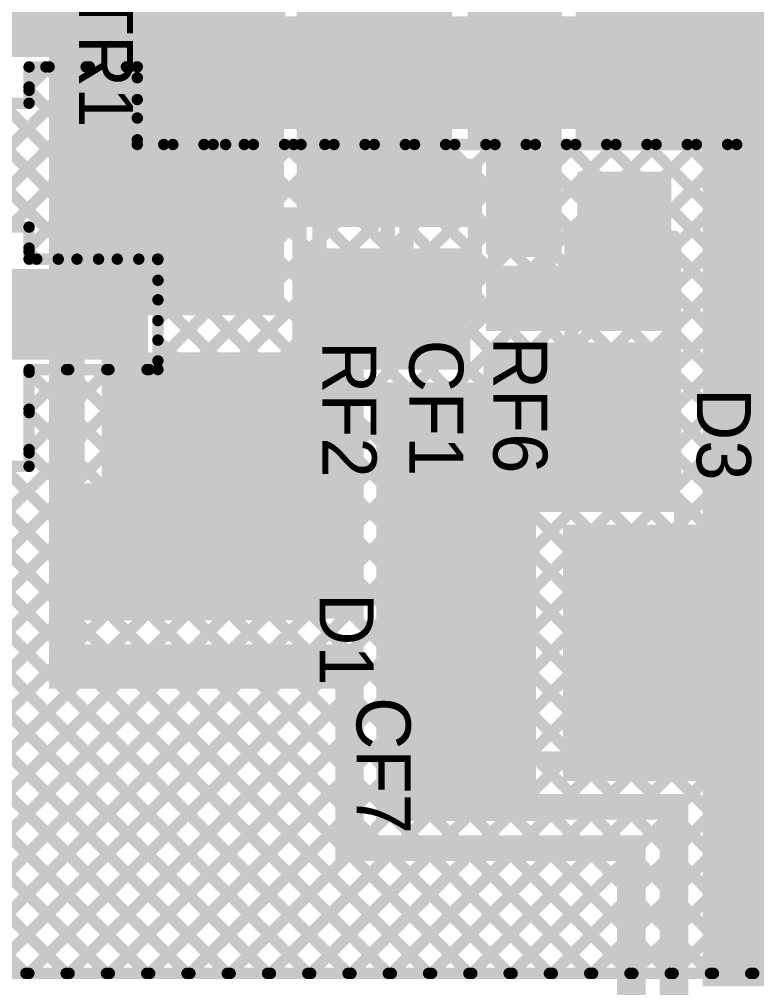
# Model space of a CAD drawing. Header units: millimetres. Extents: x 9.08 to 12.48, y 2.73 to 6.
# Drawn here: x 9.724 to 10.242, y 3.47 to 4.15 of the extents above; entities that cross this region are included whole.
import ezdxf

# ---------------------------------------------------------------- set-up
doc = ezdxf.new("R2010")
doc.units = ezdxf.units.MM
doc.header["$MEASUREMENT"] = 0
for name, color, linetype in [('BottomLayer', 5, 'Continuous'), ('BottomOverlay', 54, 'Continuous'), ('BottomPaste', 16, 'Continuous'), ('BottomSolder', 6, 'Continuous'), ('TopLayer', 1, 'Continuous'), ('TopOverlay', 2, 'Continuous'), ('TopPaste', 8, 'Continuous'), ('TopSolder', 216, 'Continuous')]:
    doc.layers.add(name, color=color, linetype=linetype)

# ---------------------------------------------------------------- blocks, each defined once
blk = doc.blocks.new('750311558_1')
at = {"layer": 'TopLayer'}
for points in [[(-0.19764, 0.12402), (-0.12244, 0.12402), (-0.19764, 0.17008), (-0.12244, 0.17008)], [(0.12244, 0.12402), (0.19764, 0.12402), (0.12244, 0.17008), (0.19764, 0.17008)], [(-0.19764, 0.02598), (-0.12244, 0.02598), (-0.19764, 0.07205), (-0.12244, 0.07205)], [(0.12244, 0.02598), (0.19764, 0.02598), (0.12244, 0.07205), (0.19764, 0.07205)], [(-0.19764, -0.07205), (-0.12244, -0.07205), (-0.19764, -0.02598), (-0.12244, -0.02598)], [(0.12244, -0.07205), (0.19764, -0.07205), (0.12244, -0.02598), (0.19764, -0.02598)], [(-0.19764, -0.17008), (-0.12244, -0.17008), (-0.19764, -0.12402), (-0.12244, -0.12402)], [(0.12244, -0.17008), (0.19764, -0.17008), (0.12244, -0.12402), (0.19764, -0.12402)]]:
    blk.add_solid(points, dxfattribs=at)
at = {"layer": 'TopOverlay'}
for points, const_width in [([(0.172, 0.193, 1), (0.158, 0.193, 1)], 0.01969), ([(-0.1295, 0.196, 1), (-0.1245, 0.196, 1)], 0.005), ([(0.1255, 0.196, 1), (0.1305, 0.196, 1)], 0.005), ([(0.15308, 0.193, 1), (0.16292, 0.193, 1)], 0.00984), ([(0.16708, 0.193, 1), (0.17692, 0.193, 1)], 0.00984), ([(-0.1295, -0.196, 1), (-0.1245, -0.196, 1)], 0.005), ([(0.1255, -0.196, 1), (0.1305, -0.196, 1)], 0.005)]:
    blk.add_lwpolyline(points, format="xyb", close=True, dxfattribs=dict(at, const_width=const_width))
at = {"layer": 'TopOverlay', "const_width": 0.01}
for points in [[(0.128, 0.196), (-0.127, 0.196)], [(0.128, -0.196), (-0.127, -0.196)]]:
    blk.add_lwpolyline(points, dxfattribs=at)
at = {"layer": 'TopPaste'}
for points in [[(-0.19764, 0.12402), (-0.12244, 0.12402), (-0.19764, 0.17008), (-0.12244, 0.17008)], [(0.12244, 0.12402), (0.19764, 0.12402), (0.12244, 0.17008), (0.19764, 0.17008)], [(-0.19764, 0.02598), (-0.12244, 0.02598), (-0.19764, 0.07205), (-0.12244, 0.07205)], [(0.12244, 0.02598), (0.19764, 0.02598), (0.12244, 0.07205), (0.19764, 0.07205)], [(-0.19764, -0.07205), (-0.12244, -0.07205), (-0.19764, -0.02598), (-0.12244, -0.02598)], [(0.12244, -0.07205), (0.19764, -0.07205), (0.12244, -0.02598), (0.19764, -0.02598)], [(-0.19764, -0.17008), (-0.12244, -0.17008), (-0.19764, -0.12402), (-0.12244, -0.12402)], [(0.12244, -0.17008), (0.19764, -0.17008), (0.12244, -0.12402), (0.19764, -0.12402)]]:
    blk.add_solid(points, dxfattribs=at)
at = {"layer": 'TopSolder'}
for points in [[(-0.20164, 0.12002), (-0.11844, 0.12002), (-0.20164, 0.17408), (-0.11844, 0.17408)], [(0.11844, 0.12002), (0.20164, 0.12002), (0.11844, 0.17408), (0.20164, 0.17408)], [(-0.20164, 0.02198), (-0.11844, 0.02198), (-0.20164, 0.07605), (-0.11844, 0.07605)], [(0.11844, 0.02198), (0.20164, 0.02198), (0.11844, 0.07605), (0.20164, 0.07605)], [(-0.20164, -0.07605), (-0.11844, -0.07605), (-0.20164, -0.02198), (-0.11844, -0.02198)], [(0.11844, -0.07605), (0.20164, -0.07605), (0.11844, -0.02198), (0.20164, -0.02198)], [(-0.20164, -0.17408), (-0.11844, -0.17408), (-0.20164, -0.12002), (-0.11844, -0.12002)], [(0.11844, -0.17408), (0.20164, -0.17408), (0.11844, -0.12002), (0.20164, -0.12002)]]:
    blk.add_solid(points, dxfattribs=at)
blk = doc.blocks.new('R__0402_7')
at = {"layer": 'TopLayer'}
for points in [[(-0.0095, -0.0125), (-0.0095, 0.0125), (-0.0275, -0.0125), (-0.0275, 0.0125)], [(0.0275, -0.0125), (0.0275, 0.0125), (0.0095, -0.0125), (0.0095, 0.0125)]]:
    blk.add_solid(points, dxfattribs=at)
at = {"layer": 'TopOverlay', "const_width": 0.01}
for points in [[(0.034, 0.019), (-0.034, 0.019)], [(-0.034, -0.019), (-0.034, 0.019)], [(0.034, -0.019), (0.034, 0.019)], [(0.034, -0.019), (-0.034, -0.019)]]:
    blk.add_lwpolyline(points, dxfattribs=at)
at = {"layer": 'TopOverlay', "const_width": 0.005}
for points in [[(-0.0365, 0.019, 1), (-0.0315, 0.019, 1)], [(-0.0365, 0.019, 1), (-0.0315, 0.019, 1)], [(0.0315, 0.019, 1), (0.0365, 0.019, 1)], [(0.0315, 0.019, 1), (0.0365, 0.019, 1)], [(-0.0365, -0.019, 1), (-0.0315, -0.019, 1)], [(-0.0365, -0.019, 1), (-0.0315, -0.019, 1)], [(0.0315, -0.019, 1), (0.0365, -0.019, 1)], [(0.0315, -0.019, 1), (0.0365, -0.019, 1)]]:
    blk.add_lwpolyline(points, format="xyb", close=True, dxfattribs=at)
at = {"layer": 'TopPaste'}
for points in [[(-0.0095, -0.0125), (-0.0095, 0.0125), (-0.0275, -0.0125), (-0.0275, 0.0125)], [(0.0275, -0.0125), (0.0275, 0.0125), (0.0095, -0.0125), (0.0095, 0.0125)]]:
    blk.add_solid(points, dxfattribs=at)
at = {"layer": 'TopSolder'}
for points in [[(-0.0055, -0.0165), (-0.0055, 0.0165), (-0.0315, -0.0165), (-0.0315, 0.0165)], [(0.0315, -0.0165), (0.0315, 0.0165), (0.0055, -0.0165), (0.0055, 0.0165)]]:
    blk.add_solid(points, dxfattribs=at)
blk = doc.blocks.new('R__0603_8')
at = {"layer": 'TopLayer'}
for points in [[(-0.015, -0.0175), (-0.015, 0.0175), (-0.045, -0.0175), (-0.045, 0.0175)], [(0.045, -0.0175), (0.045, 0.0175), (0.015, -0.0175), (0.015, 0.0175)]]:
    blk.add_solid(points, dxfattribs=at)
at = {"layer": 'TopOverlay', "const_width": 0.01}
for points in [[(-0.052, 0.024), (0.052, 0.024)], [(-0.052, 0.024), (-0.052, -0.024)], [(0.052, 0.024), (0.052, -0.024)], [(-0.052, -0.024), (0.052, -0.024)]]:
    blk.add_lwpolyline(points, dxfattribs=at)
at = {"layer": 'TopOverlay', "const_width": 0.005}
for points in [[(-0.0545, 0.024, 1), (-0.0495, 0.024, 1)], [(-0.0545, 0.024, 1), (-0.0495, 0.024, 1)], [(0.0495, 0.024, 1), (0.0545, 0.024, 1)], [(0.0495, 0.024, 1), (0.0545, 0.024, 1)], [(-0.0545, -0.024, 1), (-0.0495, -0.024, 1)], [(-0.0545, -0.024, 1), (-0.0495, -0.024, 1)], [(0.0495, -0.024, 1), (0.0545, -0.024, 1)], [(0.0495, -0.024, 1), (0.0545, -0.024, 1)]]:
    blk.add_lwpolyline(points, format="xyb", close=True, dxfattribs=at)
at = {"layer": 'TopPaste'}
for points in [[(-0.015, -0.0175), (-0.015, 0.0175), (-0.045, -0.0175), (-0.045, 0.0175)], [(0.045, -0.0175), (0.045, 0.0175), (0.015, -0.0175), (0.015, 0.0175)]]:
    blk.add_solid(points, dxfattribs=at)
at = {"layer": 'TopSolder'}
for points in [[(-0.011, -0.0215), (-0.011, 0.0215), (-0.049, -0.0215), (-0.049, 0.0215)], [(0.049, -0.0215), (0.049, 0.0215), (0.011, -0.0215), (0.011, 0.0215)]]:
    blk.add_solid(points, dxfattribs=at)
blk = doc.blocks.new('SOD_123_15')
at = {"layer": 'TopLayer'}
for points in [[(-0.08248, -0.02402), (-0.04665, -0.02402), (-0.08248, 0.02402), (-0.04665, 0.02402)], [(0.04665, -0.02402), (0.08248, -0.02402), (0.04665, 0.02402), (0.08248, 0.02402)]]:
    blk.add_solid(points, dxfattribs=at)
at = {"layer": 'TopOverlay', "const_width": 0.01}
for points in [[(0.07, 0.036), (-0.049, 0.036)], [(0.07, -0.036), (-0.049, -0.036)]]:
    blk.add_lwpolyline(points, dxfattribs=at)
at = {"layer": 'TopOverlay', "const_width": 0.005}
for points in [[(-0.0515, 0.036, 1), (-0.0465, 0.036, 1)], [(0.0675, 0.036, 1), (0.0725, 0.036, 1)], [(-0.0515, -0.036, 1), (-0.0465, -0.036, 1)], [(0.0675, -0.036, 1), (0.0725, -0.036, 1)]]:
    blk.add_lwpolyline(points, format="xyb", close=True, dxfattribs=at)
at = {"layer": 'TopOverlay'}
for points in [[(0.07, 0.028), (0.124, 0.028), (0.07, 0.041), (0.124, 0.041)], [(0.086, -0.04), (0.124, -0.04), (0.086, 0.041), (0.124, 0.041)], [(0.07, -0.041), (0.124, -0.041), (0.07, -0.028), (0.124, -0.028)]]:
    blk.add_solid(points, dxfattribs=at)
at = {"layer": 'TopPaste'}
for points in [[(-0.08248, -0.02402), (-0.04665, -0.02402), (-0.08248, 0.02402), (-0.04665, 0.02402)], [(0.04665, -0.02402), (0.08248, -0.02402), (0.04665, 0.02402), (0.08248, 0.02402)]]:
    blk.add_solid(points, dxfattribs=at)
at = {"layer": 'TopSolder'}
for points in [[(-0.08648, -0.02802), (-0.04265, -0.02802), (-0.08648, 0.02802), (-0.04265, 0.02802)], [(0.04265, -0.02802), (0.08648, -0.02802), (0.04265, 0.02802), (0.08648, 0.02802)]]:
    blk.add_solid(points, dxfattribs=at)
blk = doc.blocks.new('SMB_17')
at = {"layer": 'TopLayer'}
for points in [[(-0.12951, -0.054), (-0.04451, -0.054), (-0.12951, 0.054), (-0.04451, 0.054)], [(0.04451, -0.054), (0.12951, -0.054), (0.04451, 0.054), (0.12951, 0.054)]]:
    blk.add_solid(points, dxfattribs=at)
at = {"layer": 'TopOverlay', "const_width": 0.01}
for points in [[(-0.095, 0.063), (-0.095, 0.081)], [(0.099, 0.081), (-0.095, 0.081)], [(0.099, 0.063), (0.099, 0.081)], [(-0.095, -0.081), (-0.095, -0.063)], [(0.099, -0.081), (0.099, -0.063)], [(0.099, -0.081), (-0.095, -0.081)]]:
    blk.add_lwpolyline(points, dxfattribs=at)
at = {"layer": 'TopOverlay', "const_width": 0.005}
for points in [[(-0.0975, 0.081, 1), (-0.0925, 0.081, 1)], [(-0.0975, 0.081, 1), (-0.0925, 0.081, 1)], [(0.0965, 0.081, 1), (0.1015, 0.081, 1)], [(0.0965, 0.081, 1), (0.1015, 0.081, 1)], [(-0.0975, 0.063, 1), (-0.0925, 0.063, 1)], [(0.0965, 0.063, 1), (0.1015, 0.063, 1)], [(-0.0975, -0.063, 1), (-0.0925, -0.063, 1)], [(0.0965, -0.063, 1), (0.1015, -0.063, 1)], [(-0.0975, -0.081, 1), (-0.0925, -0.081, 1)], [(-0.0975, -0.081, 1), (-0.0925, -0.081, 1)], [(0.0965, -0.081, 1), (0.1015, -0.081, 1)], [(0.0965, -0.081, 1), (0.1015, -0.081, 1)]]:
    blk.add_lwpolyline(points, format="xyb", close=True, dxfattribs=at)
at = {"layer": 'TopOverlay'}
for points in [[(0.099, 0.058), (0.19, 0.058), (0.099, 0.086), (0.19, 0.086)], [(0.133, -0.086), (0.19, -0.086), (0.133, 0.086), (0.19, 0.086)], [(0.099, -0.086), (0.19, -0.086), (0.099, -0.058), (0.19, -0.058)]]:
    blk.add_solid(points, dxfattribs=at)
at = {"layer": 'TopPaste'}
for points in [[(-0.12951, -0.054), (-0.04451, -0.054), (-0.12951, 0.054), (-0.04451, 0.054)], [(0.04451, -0.054), (0.12951, -0.054), (0.04451, 0.054), (0.12951, 0.054)]]:
    blk.add_solid(points, dxfattribs=at)
at = {"layer": 'TopSolder'}
for points in [[(-0.13351, -0.058), (-0.04051, -0.058), (-0.13351, 0.058), (-0.04051, 0.058)], [(0.04051, -0.058), (0.13351, -0.058), (0.04051, 0.058), (0.13351, 0.058)]]:
    blk.add_solid(points, dxfattribs=at)
blk = doc.blocks.new('CAP_2220_B_21')
at = {"layer": 'BottomLayer'}
for points in [[(-0.13402, -0.1065), (-0.0785, -0.1065), (-0.13402, 0.1065), (-0.0785, 0.1065)], [(0.0785, -0.1065), (0.13402, -0.1065), (0.0785, 0.1065), (0.13402, 0.1065)]]:
    blk.add_solid(points, dxfattribs=at)
at = {"layer": 'BottomOverlay', "const_width": 0.01}
for points in [[(-0.06575, 0.1033), (0.06575, 0.1033)], [(-0.06575, -0.1033), (0.06575, -0.1033)]]:
    blk.add_lwpolyline(points, dxfattribs=at)
at = {"layer": 'BottomOverlay', "const_width": 0.005}
for points in [[(-0.06825, 0.1033, 1), (-0.06325, 0.1033, 1)], [(0.06325, 0.1033, 1), (0.06825, 0.1033, 1)], [(-0.06825, -0.1033, 1), (-0.06325, -0.1033, 1)], [(0.06325, -0.1033, 1), (0.06825, -0.1033, 1)]]:
    blk.add_lwpolyline(points, format="xyb", close=True, dxfattribs=at)
at = {"layer": 'BottomPaste'}
for points in [[(-0.13402, -0.1065), (-0.0785, -0.1065), (-0.13402, 0.1065), (-0.0785, 0.1065)], [(0.0785, -0.1065), (0.13402, -0.1065), (0.0785, 0.1065), (0.13402, 0.1065)]]:
    blk.add_solid(points, dxfattribs=at)
at = {"layer": 'BottomSolder'}
for points in [[(-0.13802, -0.1105), (-0.0745, -0.1105), (-0.13802, 0.1105), (-0.0745, 0.1105)], [(0.0745, -0.1105), (0.13802, -0.1105), (0.0745, 0.1105), (0.13802, 0.1105)]]:
    blk.add_solid(points, dxfattribs=at)
blk = doc.blocks.new('EEE_1EA100WR_22')
at = {"layer": 'TopLayer'}
for points in [[(-0.11811, -0.0315), (-0.01969, -0.0315), (-0.11811, 0.0315), (-0.01969, 0.0315)], [(0.01969, -0.0315), (0.11811, -0.0315), (0.01969, 0.0315), (0.11811, 0.0315)]]:
    blk.add_solid(points, dxfattribs=at)
at = {"layer": 'TopOverlay', "const_width": 0.01}
for points in [[(-0.087, 0.058), (-0.056, 0.089)], [(-0.056, 0.089), (-0.052, 0.089)], [(-0.052, 0.089), (0.088, 0.089)], [(0.088, 0.041), (0.088, 0.089)], [(-0.114, 0.043), (-0.114, 0.065)], [(-0.087, 0.041), (-0.087, 0.058)], [(-0.124, 0.054), (-0.102, 0.054)], [(-0.087, -0.058), (-0.087, -0.041)], [(0.088, -0.089), (0.088, -0.041)], [(-0.087, -0.058), (-0.056, -0.089)], [(-0.056, -0.089), (-0.052, -0.089)], [(-0.052, -0.089), (0.088, -0.089)]]:
    blk.add_lwpolyline(points, dxfattribs=at)
at = {"layer": 'TopOverlay', "const_width": 0.005}
for points in [[(-0.0585, 0.089, 1), (-0.0535, 0.089, 1)], [(-0.0585, 0.089, 1), (-0.0535, 0.089, 1)], [(-0.0545, 0.089, 1), (-0.0495, 0.089, 1)], [(-0.0545, 0.089, 1), (-0.0495, 0.089, 1)], [(0.0855, 0.089, 1), (0.0905, 0.089, 1)], [(0.0855, 0.089, 1), (0.0905, 0.089, 1)], [(-0.1165, 0.065, 1), (-0.1115, 0.065, 1)], [(-0.0895, 0.058, 1), (-0.0845, 0.058, 1)], [(-0.0895, 0.058, 1), (-0.0845, 0.058, 1)], [(-0.1265, 0.054, 1), (-0.1215, 0.054, 1)], [(-0.1045, 0.054, 1), (-0.0995, 0.054, 1)], [(-0.1165, 0.043, 1), (-0.1115, 0.043, 1)], [(-0.0895, 0.041, 1), (-0.0845, 0.041, 1)], [(0.0855, 0.041, 1), (0.0905, 0.041, 1)], [(-0.0895, -0.041, 1), (-0.0845, -0.041, 1)], [(0.0855, -0.041, 1), (0.0905, -0.041, 1)], [(-0.0895, -0.058, 1), (-0.0845, -0.058, 1)], [(-0.0895, -0.058, 1), (-0.0845, -0.058, 1)], [(-0.0585, -0.089, 1), (-0.0535, -0.089, 1)], [(-0.0585, -0.089, 1), (-0.0535, -0.089, 1)], [(-0.0545, -0.089, 1), (-0.0495, -0.089, 1)], [(-0.0545, -0.089, 1), (-0.0495, -0.089, 1)], [(0.0855, -0.089, 1), (0.0905, -0.089, 1)], [(0.0855, -0.089, 1), (0.0905, -0.089, 1)]]:
    blk.add_lwpolyline(points, format="xyb", close=True, dxfattribs=at)
at = {"layer": 'TopPaste'}
for points in [[(-0.11811, -0.0315), (-0.01969, -0.0315), (-0.11811, 0.0315), (-0.01969, 0.0315)], [(0.01969, -0.0315), (0.11811, -0.0315), (0.01969, 0.0315), (0.11811, 0.0315)]]:
    blk.add_solid(points, dxfattribs=at)
at = {"layer": 'TopSolder'}
for points in [[(-0.12211, -0.0355), (-0.01569, -0.0355), (-0.12211, 0.0355), (-0.01569, 0.0355)], [(0.01569, -0.0355), (0.12211, -0.0355), (0.01569, 0.0355), (0.12211, 0.0355)]]:
    blk.add_solid(points, dxfattribs=at)
blk = doc.blocks.new('C__0603_25')
at = {"layer": 'TopLayer'}
for points in [[(-0.015, -0.0175), (-0.015, 0.0175), (-0.045, -0.0175), (-0.045, 0.0175)], [(0.045, -0.0175), (0.045, 0.0175), (0.015, -0.0175), (0.015, 0.0175)]]:
    blk.add_solid(points, dxfattribs=at)
at = {"layer": 'TopOverlay', "const_width": 0.01}
for points in [[(0.052, 0.024), (-0.052, 0.024)], [(-0.052, -0.024), (-0.052, 0.024)], [(0.052, -0.024), (0.052, 0.024)], [(0.052, -0.024), (-0.052, -0.024)]]:
    blk.add_lwpolyline(points, dxfattribs=at)
at = {"layer": 'TopOverlay', "const_width": 0.005}
for points in [[(-0.0545, 0.024, 1), (-0.0495, 0.024, 1)], [(-0.0545, 0.024, 1), (-0.0495, 0.024, 1)], [(0.0495, 0.024, 1), (0.0545, 0.024, 1)], [(0.0495, 0.024, 1), (0.0545, 0.024, 1)], [(-0.0545, -0.024, 1), (-0.0495, -0.024, 1)], [(-0.0545, -0.024, 1), (-0.0495, -0.024, 1)], [(0.0495, -0.024, 1), (0.0545, -0.024, 1)], [(0.0495, -0.024, 1), (0.0545, -0.024, 1)]]:
    blk.add_lwpolyline(points, format="xyb", close=True, dxfattribs=at)
at = {"layer": 'TopPaste'}
for points in [[(-0.015, -0.0175), (-0.015, 0.0175), (-0.045, -0.0175), (-0.045, 0.0175)], [(0.045, -0.0175), (0.045, 0.0175), (0.015, -0.0175), (0.015, 0.0175)]]:
    blk.add_solid(points, dxfattribs=at)
at = {"layer": 'TopSolder'}
for points in [[(-0.011, -0.0215), (-0.011, 0.0215), (-0.049, -0.0215), (-0.049, 0.0215)], [(0.049, -0.0215), (0.049, 0.0215), (0.011, -0.0215), (0.011, 0.0215)]]:
    blk.add_solid(points, dxfattribs=at)

msp = doc.modelspace()

# ---------------------------------------------------------------- linework, layer by layer
at = {"layer": 'BottomLayer', "const_width": 0.008}
for points in [[(9.98538, 3.48), (10.75877, 4.25339)], [(10.01367, 3.48), (10.763, 4.22933)], [(10.04195, 3.48), (10.763, 4.20105)], [(10.07024, 3.48), (10.763, 4.17276)], [(10.09852, 3.48), (10.763, 4.14448)], [(9.66085, 4.004), (9.77336, 4.1165)], [(9.68914, 4.004), (9.80164, 4.1165)], [(9.731, 4.10243), (9.74507, 4.1165)], [(9.731, 4.1165), (9.807, 4.1165)], [(9.731, 4.091), (9.731, 4.1165)], [(9.74279, 4.1165), (10.37929, 3.48)], [(9.77107, 4.1165), (9.807, 4.08058)], [(9.79936, 4.1165), (9.807, 4.10886)], [(9.807, 4.062), (9.807, 4.1165)], [(10.1268, 3.48), (10.763, 4.1162)], [(9.731, 4.10001), (10.35101, 3.48)], [(9.375, 4.091), (9.731, 4.091)], [(9.65516, 4.091), (9.76466, 3.9815)], [(9.68344, 4.091), (9.79295, 3.9815)], [(9.71173, 4.091), (9.82123, 3.9815)], [(9.71742, 4.004), (9.807, 4.09358)], [(10.15509, 3.48), (10.763, 4.08791)], [(9.53283, 3.48), (10.11483, 4.062)], [(9.56112, 3.48), (10.14312, 4.062)], [(9.57666, 3.63696), (10.0017, 4.062)], [(9.5894, 3.48), (10.1714, 4.062)], [(9.59197, 3.62398), (10.02998, 4.062)], [(9.60174, 3.60547), (10.05827, 4.062)], [(9.60268, 3.57813), (10.08655, 4.062)], [(9.61769, 3.48), (10.19969, 4.062)], [(9.64597, 3.48), (10.22797, 4.062)], [(9.67426, 3.48), (10.25626, 4.062)], [(9.70254, 3.48), (10.28454, 4.062)], [(9.731, 3.98929), (9.807, 4.06529)], [(9.75149, 3.9815), (9.83199, 4.062)], [(9.77977, 3.9815), (9.86028, 4.062)], [(9.807, 4.062), (9.869, 4.062)], [(9.80806, 3.9815), (9.88856, 4.062)], [(9.8215, 3.96665), (9.91684, 4.062)], [(9.8215, 3.93837), (9.94513, 4.062)], [(9.8215, 3.91008), (9.97341, 4.062)], [(9.82558, 4.062), (10.40758, 3.48)], [(9.85386, 4.062), (10.43586, 3.48)], [(9.869, 4.062), (9.922, 4.062)], [(9.869, 4.062), (9.922, 4.062)], [(9.88215, 4.062), (10.46415, 3.48)], [(9.91043, 4.062), (10.49243, 3.48)], [(9.922, 4.062), (10.304, 4.062)], [(9.93872, 4.062), (10.52072, 3.48)], [(9.967, 4.062), (10.549, 3.48)], [(9.99528, 4.062), (10.57728, 3.48)], [(10.02357, 4.062), (10.60557, 3.48)], [(10.05185, 4.062), (10.63385, 3.48)], [(10.08014, 4.062), (10.66214, 3.48)], [(10.10842, 4.062), (10.69042, 3.48)], [(10.13671, 4.062), (10.71871, 3.48)], [(10.16499, 4.062), (10.74699, 3.48)], [(10.19327, 4.062), (10.76176, 3.49351)], [(10.22156, 4.062), (10.763, 3.52056)], [(9.73082, 3.48), (10.31182, 4.061)], [(9.75911, 3.48), (10.34011, 4.061)], [(9.78739, 3.48), (10.36839, 4.061)], [(9.81568, 3.48), (10.39668, 4.061)], [(9.81568, 3.48), (10.39668, 4.061)], [(9.84396, 3.48), (10.42496, 4.061)], [(9.87225, 3.48), (10.45325, 4.061)], [(9.90053, 3.48), (10.48153, 4.061)], [(9.92881, 3.48), (10.50981, 4.061)], [(9.9571, 3.48), (10.5381, 4.061)], [(10.18337, 3.48), (10.763, 4.05963)], [(9.51, 4.004), (9.731, 4.004)], [(9.731, 3.9815), (9.731, 4.004)], [(9.731, 3.98687), (9.73638, 3.9815)], [(9.731, 3.9815), (9.8215, 3.9815)], [(9.8215, 3.90398), (9.8215, 3.9815)], [(9.8215, 3.98123), (10.32273, 3.48)], [(9.8215, 3.95295), (10.29444, 3.48)], [(9.8215, 3.92466), (10.26616, 3.48)], [(9.8154, 3.90398), (9.8215, 3.91008)], [(9.55516, 3.64375), (9.8154, 3.90398)], [(9.731, 3.87616), (9.75883, 3.90398)], [(9.731, 3.84787), (9.78711, 3.90398)], [(9.731, 3.90398), (9.8215, 3.90398)], [(9.731, 3.836), (9.731, 3.90398)], [(9.731, 3.90202), (10.15302, 3.48)], [(9.75732, 3.90398), (10.1813, 3.48)], [(9.7856, 3.90398), (10.20959, 3.48)], [(9.81389, 3.90398), (10.23787, 3.48)], [(10.21166, 3.48), (10.62973, 3.89807)], [(10.23994, 3.48), (10.63899, 3.87905)], [(9.731, 3.87374), (10.12474, 3.48)], [(9.731, 3.84545), (10.09645, 3.48)], [(9.51, 3.836), (9.731, 3.836)], [(9.51418, 3.836), (9.87018, 3.48)], [(9.54246, 3.836), (9.89846, 3.48)], [(9.57075, 3.836), (9.92675, 3.48)], [(9.59903, 3.836), (9.95503, 3.48)], [(9.62731, 3.836), (9.98331, 3.48)], [(9.6556, 3.836), (10.0116, 3.48)], [(9.68388, 3.836), (10.03988, 3.48)], [(9.71217, 3.836), (10.06817, 3.48)], [(9.51, 3.81189), (9.84189, 3.48)], [(9.44504, 3.792), (9.75704, 3.48)], [(9.47332, 3.792), (9.78532, 3.48)], [(9.50161, 3.792), (9.81361, 3.48)], [(9.601, 3.60776), (9.72876, 3.48)], [(9.655, 3.48), (10.74756, 3.48)]]:
    msp.add_lwpolyline(points, dxfattribs=at)
at = {"layer": 'BottomLayer', "const_width": 0.004}
for points in [[(9.729, 4.1165, 1), (9.733, 4.1165, 1)], [(9.729, 4.1165, 1), (9.733, 4.1165, 1)], [(9.74079, 4.1165, 1), (9.74479, 4.1165, 1)], [(9.74307, 4.1165, 1), (9.74707, 4.1165, 1)], [(9.76907, 4.1165, 1), (9.77307, 4.1165, 1)], [(9.77136, 4.1165, 1), (9.77536, 4.1165, 1)], [(9.79736, 4.1165, 1), (9.80136, 4.1165, 1)], [(9.79964, 4.1165, 1), (9.80364, 4.1165, 1)], [(9.805, 4.1165, 1), (9.809, 4.1165, 1)], [(9.805, 4.1165, 1), (9.809, 4.1165, 1)], [(9.729, 4.10243, 1), (9.733, 4.10243, 1)], [(9.805, 4.10886, 1), (9.809, 4.10886, 1)], [(9.729, 4.10001, 1), (9.733, 4.10001, 1)], [(9.729, 4.091, 1), (9.733, 4.091, 1)], [(9.729, 4.091, 1), (9.733, 4.091, 1)], [(9.805, 4.09358, 1), (9.809, 4.09358, 1)], [(9.805, 4.08058, 1), (9.809, 4.08058, 1)], [(9.805, 4.06529, 1), (9.809, 4.06529, 1)], [(9.805, 4.062, 1), (9.809, 4.062, 1)], [(9.805, 4.062, 1), (9.809, 4.062, 1)], [(9.82358, 4.062, 1), (9.82758, 4.062, 1)], [(9.82999, 4.062, 1), (9.83399, 4.062, 1)], [(9.85186, 4.062, 1), (9.85586, 4.062, 1)], [(9.85828, 4.062, 1), (9.86228, 4.062, 1)], [(9.867, 4.062, 1), (9.871, 4.062, 1)], [(9.867, 4.062, 1), (9.871, 4.062, 1)], [(9.867, 4.062, 1), (9.871, 4.062, 1)], [(9.88015, 4.062, 1), (9.88415, 4.062, 1)], [(9.88656, 4.062, 1), (9.89056, 4.062, 1)], [(9.90843, 4.062, 1), (9.91243, 4.062, 1)], [(9.91484, 4.062, 1), (9.91884, 4.062, 1)], [(9.92, 4.062, 1), (9.924, 4.062, 1)], [(9.92, 4.062, 1), (9.924, 4.062, 1)], [(9.92, 4.062, 1), (9.924, 4.062, 1)], [(9.93672, 4.062, 1), (9.94072, 4.062, 1)], [(9.94313, 4.062, 1), (9.94713, 4.062, 1)], [(9.965, 4.062, 1), (9.969, 4.062, 1)], [(9.97141, 4.062, 1), (9.97541, 4.062, 1)], [(9.99328, 4.062, 1), (9.99728, 4.062, 1)], [(9.9997, 4.062, 1), (10.0037, 4.062, 1)], [(10.02157, 4.062, 1), (10.02557, 4.062, 1)], [(10.02798, 4.062, 1), (10.03198, 4.062, 1)], [(10.04985, 4.062, 1), (10.05385, 4.062, 1)], [(10.05627, 4.062, 1), (10.06027, 4.062, 1)], [(10.07814, 4.062, 1), (10.08214, 4.062, 1)], [(10.08455, 4.062, 1), (10.08855, 4.062, 1)], [(10.10642, 4.062, 1), (10.11042, 4.062, 1)], [(10.11283, 4.062, 1), (10.11683, 4.062, 1)], [(10.13471, 4.062, 1), (10.13871, 4.062, 1)], [(10.14112, 4.062, 1), (10.14512, 4.062, 1)], [(10.16299, 4.062, 1), (10.16699, 4.062, 1)], [(10.1694, 4.062, 1), (10.1734, 4.062, 1)], [(10.19127, 4.062, 1), (10.19527, 4.062, 1)], [(10.19769, 4.062, 1), (10.20169, 4.062, 1)], [(10.21956, 4.062, 1), (10.22356, 4.062, 1)], [(10.22597, 4.062, 1), (10.22997, 4.062, 1)], [(9.729, 4.004, 1), (9.733, 4.004, 1)], [(9.729, 4.004, 1), (9.733, 4.004, 1)], [(9.729, 3.98929, 1), (9.733, 3.98929, 1)], [(9.729, 3.98687, 1), (9.733, 3.98687, 1)], [(9.729, 3.9815, 1), (9.733, 3.9815, 1)], [(9.729, 3.9815, 1), (9.733, 3.9815, 1)], [(9.73438, 3.9815, 1), (9.73838, 3.9815, 1)], [(9.74949, 3.9815, 1), (9.75349, 3.9815, 1)], [(9.76266, 3.9815, 1), (9.76666, 3.9815, 1)], [(9.77777, 3.9815, 1), (9.78177, 3.9815, 1)], [(9.79095, 3.9815, 1), (9.79495, 3.9815, 1)], [(9.80606, 3.9815, 1), (9.81006, 3.9815, 1)], [(9.81923, 3.9815, 1), (9.82323, 3.9815, 1)], [(9.8195, 3.9815, 1), (9.8235, 3.9815, 1)], [(9.8195, 3.9815, 1), (9.8235, 3.9815, 1)], [(9.8195, 3.98123, 1), (9.8235, 3.98123, 1)], [(9.8195, 3.96665, 1), (9.8235, 3.96665, 1)], [(9.8195, 3.95295, 1), (9.8235, 3.95295, 1)], [(9.8195, 3.93837, 1), (9.8235, 3.93837, 1)], [(9.8195, 3.92466, 1), (9.8235, 3.92466, 1)], [(9.8195, 3.91008, 1), (9.8235, 3.91008, 1)], [(9.8195, 3.91008, 1), (9.8235, 3.91008, 1)], [(9.729, 3.90398, 1), (9.733, 3.90398, 1)], [(9.729, 3.90398, 1), (9.733, 3.90398, 1)], [(9.729, 3.90202, 1), (9.733, 3.90202, 1)], [(9.75532, 3.90398, 1), (9.75932, 3.90398, 1)], [(9.75683, 3.90398, 1), (9.76083, 3.90398, 1)], [(9.7836, 3.90398, 1), (9.7876, 3.90398, 1)], [(9.78511, 3.90398, 1), (9.78911, 3.90398, 1)], [(9.81189, 3.90398, 1), (9.81589, 3.90398, 1)], [(9.8134, 3.90398, 1), (9.8174, 3.90398, 1)], [(9.8134, 3.90398, 1), (9.8174, 3.90398, 1)], [(9.8195, 3.90398, 1), (9.8235, 3.90398, 1)], [(9.8195, 3.90398, 1), (9.8235, 3.90398, 1)], [(9.729, 3.87616, 1), (9.733, 3.87616, 1)], [(9.729, 3.87374, 1), (9.733, 3.87374, 1)], [(9.729, 3.84787, 1), (9.733, 3.84787, 1)], [(9.729, 3.84545, 1), (9.733, 3.84545, 1)], [(9.729, 3.836, 1), (9.733, 3.836, 1)], [(9.729, 3.836, 1), (9.733, 3.836, 1)], [(9.72676, 3.48, 1), (9.73076, 3.48, 1)], [(9.72882, 3.48, 1), (9.73282, 3.48, 1)], [(9.75504, 3.48, 1), (9.75904, 3.48, 1)], [(9.75711, 3.48, 1), (9.76111, 3.48, 1)], [(9.78332, 3.48, 1), (9.78732, 3.48, 1)], [(9.78539, 3.48, 1), (9.78939, 3.48, 1)], [(9.81161, 3.48, 1), (9.81561, 3.48, 1)], [(9.81368, 3.48, 1), (9.81768, 3.48, 1)], [(9.81368, 3.48, 1), (9.81768, 3.48, 1)], [(9.83989, 3.48, 1), (9.84389, 3.48, 1)], [(9.84196, 3.48, 1), (9.84596, 3.48, 1)], [(9.86818, 3.48, 1), (9.87218, 3.48, 1)], [(9.87025, 3.48, 1), (9.87425, 3.48, 1)], [(9.89646, 3.48, 1), (9.90046, 3.48, 1)], [(9.89853, 3.48, 1), (9.90253, 3.48, 1)], [(9.92475, 3.48, 1), (9.92875, 3.48, 1)], [(9.92681, 3.48, 1), (9.93081, 3.48, 1)], [(9.95303, 3.48, 1), (9.95703, 3.48, 1)], [(9.9551, 3.48, 1), (9.9591, 3.48, 1)], [(9.98131, 3.48, 1), (9.98531, 3.48, 1)], [(9.98338, 3.48, 1), (9.98738, 3.48, 1)], [(10.0096, 3.48, 1), (10.0136, 3.48, 1)], [(10.01167, 3.48, 1), (10.01567, 3.48, 1)], [(10.03788, 3.48, 1), (10.04188, 3.48, 1)], [(10.03995, 3.48, 1), (10.04395, 3.48, 1)], [(10.06617, 3.48, 1), (10.07017, 3.48, 1)], [(10.06824, 3.48, 1), (10.07224, 3.48, 1)], [(10.09445, 3.48, 1), (10.09845, 3.48, 1)], [(10.09652, 3.48, 1), (10.10052, 3.48, 1)], [(10.12274, 3.48, 1), (10.12674, 3.48, 1)], [(10.1248, 3.48, 1), (10.1288, 3.48, 1)], [(10.15102, 3.48, 1), (10.15502, 3.48, 1)], [(10.15309, 3.48, 1), (10.15709, 3.48, 1)], [(10.1793, 3.48, 1), (10.1833, 3.48, 1)], [(10.18137, 3.48, 1), (10.18537, 3.48, 1)], [(10.20759, 3.48, 1), (10.21159, 3.48, 1)], [(10.20966, 3.48, 1), (10.21366, 3.48, 1)], [(10.23587, 3.48, 1), (10.23987, 3.48, 1)], [(10.23794, 3.48, 1), (10.24194, 3.48, 1)]]:
    msp.add_lwpolyline(points, format="xyb", close=True, dxfattribs=at)
at = {"layer": 'BottomLayer'}
for points in [[(9.818, 4.073), (9.911, 4.073), (9.818, 5.191), (9.911, 5.191)], [(9.88, 4.073), (10.35, 4.073), (9.88, 4.152), (10.35, 4.152)]]:
    msp.add_solid(points, dxfattribs=at)
at = {"layer": 'TopLayer'}
for points in [[(9.91, 3.942), (9.91, 4.187), (9.745, 3.942), (9.745, 4.187)], [(10.028, 4.004), (10.028, 4.187), (9.919, 4.004), (9.919, 4.187)], [(10.064, 4.058), (10.064, 4.187), (10.039, 4.058), (10.039, 4.187)], [(10.105, 3.985), (10.105, 4.187), (10.052, 3.985), (10.052, 4.187)], [(10.239, 4.059), (10.239, 4.187), (10.115, 4.059), (10.115, 4.187)], [(10.383, 3.471), (10.383, 4.187), (10.204, 3.471), (10.204, 4.187)], [(10.042, 4.004), (10.042, 4.049), (10.016, 4.004), (10.016, 4.049)], [(10.182, 3.944), (10.182, 4.043), (10.116, 3.944), (10.116, 4.043)], [(10.041, 3.904), (10.041, 3.989), (9.919, 3.904), (9.919, 3.989)], [(10.182, 3.931), (10.182, 3.977), (10.052, 3.931), (10.052, 3.977)], [(9.77, 3.692), (9.77, 3.964), (9.745, 3.692), (9.745, 3.964)], [(10.182, 3.806), (10.182, 3.923), (10.05, 3.806), (10.05, 3.923)], [(9.966, 3.729), (9.966, 3.916), (9.782, 3.729), (9.782, 3.916)], [(10.087, 3.587), (10.087, 3.895), (9.975, 3.587), (9.975, 3.895)], [(10.224, 3.615), (10.224, 3.795), (10.106, 3.615), (10.106, 3.795)], [(9.966, 3.68), (9.966, 3.711), (9.745, 3.68), (9.745, 3.711)], [(9.966, 3.559), (9.966, 3.711), (9.946, 3.559), (9.946, 3.711)], [(9.977, 3.606), (9.977, 3.588), (10.193, 3.606), (10.193, 3.588)], [(10.194, 3.448), (10.194, 3.606), (10.174, 3.448), (10.174, 3.606)], [(9.946, 3.577), (9.946, 3.559), (10.164, 3.577), (10.164, 3.559)], [(10.164, 3.427), (10.164, 3.566), (10.144, 3.427), (10.144, 3.566)]]:
    msp.add_solid(points, dxfattribs=at)

# ---------------------------------------------------------------- block references
for name, p, rotation in [('750311558_1', (10.021, 4.27), 270), ('CAP_2220_B_21', (9.704, 4.049), 90), ('SMB_17', (9.84, 3.918), 270), ('R__0603_8', (9.959, 3.995), 90), ('C__0603_25', (10.02, 3.995), 270), ('SOD_123_15', (10.148, 3.94757), 270), ('R__0402_7', (10.077, 3.9775), 270), ('EEE_1EA100WR_22', (10.101, 3.72), 360)]:
    msp.add_blockref(name, p, dxfattribs=dict(rotation=rotation))

# ---------------------------------------------------------------- texts
at = {"layer": 'TopOverlay'}
for s, p in [('TR1', (9.766, 4.17)), ('RF6', (10.057, 3.927)), ('RF2', (9.937, 3.924)), ('CF1', (9.998, 3.925)), ('D3', (10.2, 3.891)), ('D1', (9.935, 3.747)), ('CF7', (9.961, 3.674))]:
    msp.add_text(s, height=0.038, rotation=270, dxfattribs=at).set_placement(p)

doc.saveas('drawing.dxf')
